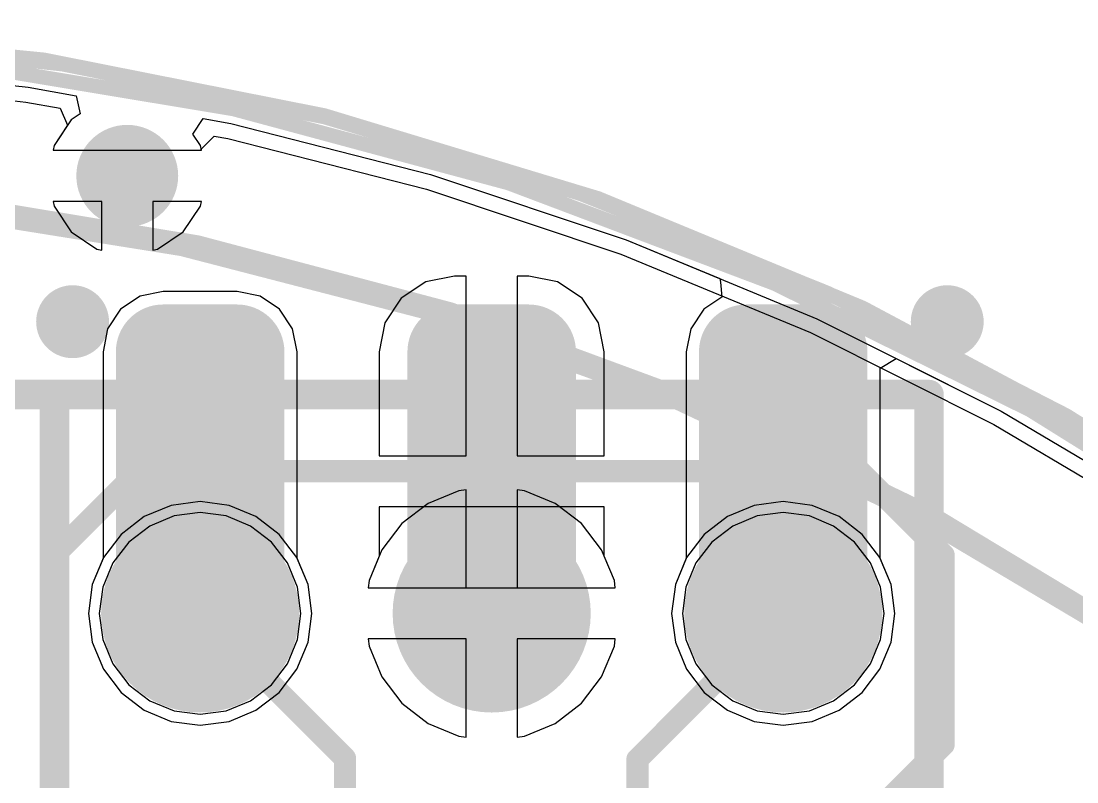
# Model space of a CAD drawing. Header units: millimetres. Extents: x 6 to 417, y 41 to 311.
# Drawn here: x 102.77 to 110.01, y 114.84 to 120.06 of the extents above; entities that cross this region are included whole.
import ezdxf

# ---------------------------------------------------------------- set-up
doc = ezdxf.new("R2010")
doc.units = ezdxf.units.MM
for name, color, linetype in [('BottomLayer', 5, 'Continuous'), ('BottomOverlay', 54, 'Continuous'), ('BottomPaste', 16, 'Continuous'), ('BottomSolder', 6, 'Continuous'), ('DrillDrawing', 1, 'Continuous'), ('KeepOutLayer', 6, 'Continuous'), ('Mechanical4', 56, 'Continuous'), ('MidLayer1', 16, 'Continuous'), ('MidLayer2', 76, 'Continuous'), ('MultiLayer', 9, 'Continuous'), ('TopLayer', 1, 'Continuous'), ('TopSolder', 216, 'Continuous')]:
    doc.layers.add(name, color=color, linetype=linetype)

msp = doc.modelspace()

# ---------------------------------------------------------------- linework, layer by layer
at = {"layer": 'BottomLayer'}
for p, q in [((101.4133, 119.7602), (102.8194, 119.609)), ((102.8194, 119.609), (103.1501, 119.5493)), ((103.1501, 119.5493), (103.176, 119.425)), ((103.1154, 119.3846), (102.9975, 119.2081)), ((103.176, 119.425), (103.1154, 119.3846)), ((103.9503, 119.2862), (104.0199, 119.3924)), ((104.0199, 119.3924), (104.2111, 119.3579)), ((104.2111, 119.3579), (105.5813, 119.0082)), ((104.0025, 119.2081), (103.9503, 119.2862)), ((102.9975, 119.2081), (102.991, 119.175)), ((102.991, 119.175), (104.009, 119.175)), ((104.009, 119.175), (104.0025, 119.2081)), ((105.5813, 119.0082), (106.9231, 118.5616)), ((103.325, 118.825), (102.991, 118.825)), ((102.991, 118.825), (102.9975, 118.7919)), ((102.9975, 118.7919), (103.1154, 118.6154)), ((103.325, 118.491), (103.325, 118.825)), ((104.009, 118.825), (103.675, 118.825)), ((103.675, 118.825), (103.675, 118.491)), ((103.8846, 118.6154), (104.0025, 118.7919)), ((104.0025, 118.7919), (104.009, 118.825)), ((103.1154, 118.6154), (103.2919, 118.4975)), ((103.7081, 118.4975), (103.8846, 118.6154)), ((106.9231, 118.5616), (107.5642, 118.296)), ((103.2919, 118.4975), (103.325, 118.491)), ((103.675, 118.491), (103.7081, 118.4975)), ((105.5478, 118.2725), (105.3798, 118.1603)), ((105.746, 118.312), (105.5478, 118.2725)), ((105.825, 118.312), (105.746, 118.312)), ((105.825, 117.08), (105.825, 118.312)), ((106.254, 118.312), (106.175, 118.312)), ((106.175, 118.312), (106.175, 117.08)), ((106.4522, 118.2725), (106.254, 118.312)), ((106.6203, 118.1603), (106.4522, 118.2725)), ((107.5642, 118.296), (107.5693, 118.2704)), ((107.5693, 118.2704), (107.5794, 118.1685)), ((103.746, 118.2059), (103.5884, 118.1746)), ((104.254, 118.2059), (103.746, 118.2059)), ((104.4117, 118.1746), (104.254, 118.2059)), ((103.5884, 118.1746), (103.4548, 118.0853)), ((104.5453, 118.0853), (104.4117, 118.1746)), ((105.3798, 118.1603), (105.2675, 117.9922)), ((106.7325, 117.9922), (106.6203, 118.1603)), ((107.5794, 118.1685), (107.4547, 118.0853)), ((103.4548, 118.0853), (103.3655, 117.9516)), ((104.6346, 117.9516), (104.5453, 118.0853)), ((107.4547, 118.0853), (107.3655, 117.9516)), ((105.2675, 117.9922), (105.2281, 117.794)), ((106.772, 117.794), (106.7325, 117.9922)), ((103.3655, 117.9516), (103.3341, 117.794)), ((104.6659, 117.794), (104.6346, 117.9516)), ((107.3655, 117.9516), (107.3341, 117.794)), ((103.3341, 117.794), (103.3341, 116.3773)), ((104.6659, 116.3773), (104.6659, 117.794)), ((105.2281, 117.794), (105.2281, 117.08)), ((106.772, 117.08), (106.772, 117.794)), ((107.3341, 117.794), (107.3341, 116.3773)), ((108.6659, 117.6812), (108.774, 117.7479)), ((108.774, 117.7479), (109.4942, 117.3874)), ((108.6659, 116.3773), (108.6659, 117.6812)), ((109.4942, 117.3874), (110.7105, 116.6658)), ((105.2281, 117.08), (105.825, 117.08)), ((106.175, 117.08), (106.772, 117.08)), ((106.772, 116.73), (105.2281, 116.73)), ((105.2281, 116.73), (105.2281, 116.3931)), ((106.772, 116.3931), (106.772, 116.73)), ((105.2281, 116.3931), (105.1586, 116.2255)), ((106.8414, 116.2255), (106.772, 116.3931)), ((103.3341, 116.3773), (103.26, 116.1983)), ((104.7401, 116.1983), (104.6659, 116.3773)), ((107.3341, 116.3773), (107.26, 116.1983)), ((108.7401, 116.1983), (108.6659, 116.3773)), ((103.26, 116.1983), (103.2339, 116)), ((104.7662, 116), (104.7401, 116.1983)), ((105.1586, 116.2255), (105.152, 116.175)), ((105.152, 116.175), (106.848, 116.175)), ((106.848, 116.175), (106.8414, 116.2255)), ((107.26, 116.1983), (107.2339, 116)), ((108.7662, 116), (108.7401, 116.1983)), ((103.2339, 116), (103.26, 115.8017)), ((104.7401, 115.8017), (104.7662, 116)), ((107.2339, 116), (107.26, 115.8017)), ((108.7401, 115.8017), (108.7662, 116)), ((105.825, 115.825), (105.152, 115.825)), ((105.152, 115.825), (105.1586, 115.7746)), ((105.825, 115.152), (105.825, 115.825)), ((106.848, 115.825), (106.175, 115.825)), ((106.175, 115.825), (106.175, 115.152)), ((106.8414, 115.7746), (106.848, 115.825)), ((103.26, 115.8017), (103.3365, 115.6169)), ((104.6635, 115.6169), (104.7401, 115.8017)), ((105.1586, 115.7746), (105.2457, 115.5645)), ((106.7544, 115.5645), (106.8414, 115.7746)), ((107.26, 115.8017), (107.3365, 115.6169)), ((108.6635, 115.6169), (108.7401, 115.8017)), ((103.3365, 115.6169), (103.4583, 115.4583)), ((104.5418, 115.4583), (104.6635, 115.6169)), ((107.3365, 115.6169), (107.4583, 115.4583)), ((108.5418, 115.4583), (108.6635, 115.6169)), ((105.2457, 115.5645), (105.3841, 115.3841)), ((106.6159, 115.3841), (106.7544, 115.5645)), ((103.4583, 115.4583), (103.6169, 115.3365)), ((104.3831, 115.3365), (104.5418, 115.4583)), ((107.4583, 115.4583), (107.6169, 115.3365)), ((108.3831, 115.3365), (108.5418, 115.4583)), ((105.3841, 115.3841), (105.5645, 115.2457)), ((106.4355, 115.2457), (106.6159, 115.3841)), ((103.6169, 115.3365), (103.8017, 115.26)), ((104.1983, 115.26), (104.3831, 115.3365)), ((107.6169, 115.3365), (107.8017, 115.26)), ((108.1983, 115.26), (108.3831, 115.3365)), ((103.8017, 115.26), (104, 115.2339)), ((104, 115.2339), (104.1983, 115.26)), ((105.5645, 115.2457), (105.7746, 115.1586)), ((106.2255, 115.1586), (106.4355, 115.2457)), ((107.8017, 115.26), (108, 115.2339)), ((108, 115.2339), (108.1983, 115.26)), ((105.7746, 115.1586), (105.825, 115.152)), ((106.175, 115.152), (106.2255, 115.1586))]:
    msp.add_line(p, q, dxfattribs=at)
for points, const_width in [([(103.3603, 119, 1), (103.6397, 119, 1)], 0.2794), ([(103.619, 117.794, 1), (103.873, 117.794, 1)], 0.254), ([(104.127, 117.794, 1), (104.381, 117.794, 1)], 0.254), ([(105.619, 117.794, 1), (105.873, 117.794, 1)], 0.254), ([(106.127, 117.794, 1), (106.381, 117.794, 1)], 0.254), ([(107.619, 117.794, 1), (107.873, 117.794, 1)], 0.254), ([(108.127, 117.794, 1), (108.381, 117.794, 1)], 0.254), ([(103.6952, 116, 1), (104.3048, 116, 1)], 0.6096), ([(105.6952, 116, 1), (106.3048, 116, 1)], 0.6096), ([(107.6952, 116, 1), (108.3048, 116, 1)], 0.6096), ([(103.619, 116.016, 1), (103.873, 116.016, 1)], 0.254), ([(104.127, 116.016, 1), (104.381, 116.016, 1)], 0.254), ([(105.619, 116.016, 1), (105.873, 116.016, 1)], 0.254), ([(106.127, 116.016, 1), (106.381, 116.016, 1)], 0.254), ([(107.619, 116.016, 1), (107.873, 116.016, 1)], 0.254), ([(108.127, 116.016, 1), (108.381, 116.016, 1)], 0.254)]:
    msp.add_lwpolyline(points, format="xyb", close=True, dxfattribs=dict(at, const_width=const_width))
for points in [[(103.746, 118.048), (103.746, 115.762), (104.254, 118.048), (104.254, 115.762)], [(105.746, 118.048), (105.746, 115.762), (106.254, 118.048), (106.254, 115.762)], [(107.746, 118.048), (107.746, 115.762), (108.254, 118.048), (108.254, 115.762)], [(103.492, 117.794), (103.492, 116.016), (104.508, 117.794), (104.508, 116.016)], [(105.492, 117.794), (105.492, 116.016), (106.508, 117.794), (106.508, 116.016)], [(107.492, 117.794), (107.492, 116.016), (108.508, 117.794), (108.508, 116.016)]]:
    msp.add_solid(points, dxfattribs=at)
at = {"layer": 'BottomOverlay'}
for points, const_width in [([(103.25, 118, 1), (103, 118, 1)], 0.25), ([(109.25, 118, 1), (109, 118, 1)], 0.25), ([(102.9375, 118, 1), (103.0625, 118, 1)], 0.125), ([(103.1875, 118, 1), (103.3125, 118, 1)], 0.125), ([(108.9375, 118, 1), (109.0625, 118, 1)], 0.125), ([(109.1875, 118, 1), (109.3125, 118, 1)], 0.125), ([(102.9492, 117.5, 1), (103.0508, 117.5, 1)], 0.1016), ([(102.9492, 117.5, 1), (103.0508, 117.5, 1)], 0.1016), ([(102.9492, 117.5, 1), (103.0508, 117.5, 1)], 0.1016), ([(102.9492, 117.5, 1), (103.0508, 117.5, 1)], 0.1016), ([(108.9492, 117.5, 1), (109.0508, 117.5, 1)], 0.1016), ([(108.9492, 117.5, 1), (109.0508, 117.5, 1)], 0.1016)]:
    msp.add_lwpolyline(points, format="xyb", close=True, dxfattribs=dict(at, const_width=const_width))
at = {"layer": 'BottomOverlay', "const_width": 0.2032}
for points in [[(97, 117.5), (103, 117.5)], [(103, 112.5), (103, 117.5)], [(103, 112.5), (103, 117.5)], [(103, 117.5), (109, 117.5)], [(109, 112.5), (109, 117.5)]]:
    msp.add_lwpolyline(points, dxfattribs=at)
at = {"layer": 'BottomPaste', "const_width": 0.204}
for points in [[(103.644, 117.794, 1), (103.848, 117.794, 1)], [(104.152, 117.794, 1), (104.356, 117.794, 1)], [(105.644, 117.794, 1), (105.848, 117.794, 1)], [(106.152, 117.794, 1), (106.356, 117.794, 1)], [(107.644, 117.794, 1), (107.848, 117.794, 1)], [(108.152, 117.794, 1), (108.356, 117.794, 1)], [(103.644, 116.016, 1), (103.848, 116.016, 1)], [(104.152, 116.016, 1), (104.356, 116.016, 1)], [(105.644, 116.016, 1), (105.848, 116.016, 1)], [(106.152, 116.016, 1), (106.356, 116.016, 1)], [(107.644, 116.016, 1), (107.848, 116.016, 1)], [(108.152, 116.016, 1), (108.356, 116.016, 1)]]:
    msp.add_lwpolyline(points, format="xyb", close=True, dxfattribs=at)
at = {"layer": 'BottomPaste'}
for points in [[(103.746, 117.998), (103.746, 115.812), (104.254, 117.998), (104.254, 115.812)], [(105.746, 117.998), (105.746, 115.812), (106.254, 117.998), (106.254, 115.812)], [(107.746, 117.998), (107.746, 115.812), (108.254, 117.998), (108.254, 115.812)], [(103.542, 117.794), (103.542, 116.016), (104.458, 117.794), (104.458, 116.016)], [(105.542, 117.794), (105.542, 116.016), (106.458, 117.794), (106.458, 116.016)], [(107.542, 117.794), (107.542, 116.016), (108.458, 117.794), (108.458, 116.016)]]:
    msp.add_solid(points, dxfattribs=at)
at = {"layer": 'BottomSolder'}
for points, const_width in [([(103.3253, 119, 1), (103.6747, 119, 1)], 0.3494), ([(103.584, 117.794, 1), (103.908, 117.794, 1)], 0.324), ([(104.092, 117.794, 1), (104.416, 117.794, 1)], 0.324), ([(105.584, 117.794, 1), (105.908, 117.794, 1)], 0.324), ([(106.092, 117.794, 1), (106.416, 117.794, 1)], 0.324), ([(107.584, 117.794, 1), (107.908, 117.794, 1)], 0.324), ([(108.092, 117.794, 1), (108.416, 117.794, 1)], 0.324), ([(103.6602, 116, 1), (104.3398, 116, 1)], 0.6796), ([(105.6602, 116, 1), (106.3398, 116, 1)], 0.6796), ([(107.6602, 116, 1), (108.3398, 116, 1)], 0.6796), ([(103.584, 116.016, 1), (103.908, 116.016, 1)], 0.324), ([(104.092, 116.016, 1), (104.416, 116.016, 1)], 0.324), ([(105.584, 116.016, 1), (105.908, 116.016, 1)], 0.324), ([(106.092, 116.016, 1), (106.416, 116.016, 1)], 0.324), ([(107.584, 116.016, 1), (107.908, 116.016, 1)], 0.324), ([(108.092, 116.016, 1), (108.416, 116.016, 1)], 0.324)]:
    msp.add_lwpolyline(points, format="xyb", close=True, dxfattribs=dict(at, const_width=const_width))
for points in [[(103.746, 118.118), (103.746, 115.692), (104.254, 118.118), (104.254, 115.692)], [(105.746, 118.118), (105.746, 115.692), (106.254, 118.118), (106.254, 115.692)], [(107.746, 118.118), (107.746, 115.692), (108.254, 118.118), (108.254, 115.692)], [(103.422, 117.794), (103.422, 116.016), (104.578, 117.794), (104.578, 116.016)], [(105.422, 117.794), (105.422, 116.016), (106.578, 117.794), (106.578, 116.016)], [(107.422, 117.794), (107.422, 116.016), (108.578, 117.794), (108.578, 116.016)]]:
    msp.add_solid(points, dxfattribs=at)
at = {"layer": 'DrillDrawing', "const_width": 0.1}
for points in [[(119.9857, 99, -39.996351), (119.9857, 101)], [(119.9819, 99, -39.98872), (119.9819, 101)]]:
    msp.add_lwpolyline(points, format="xyb", dxfattribs=at)
at = {"layer": 'DrillDrawing'}
for points, const_width in [([(103.4238, 119, 1), (103.5762, 119, 1)], 0.1524), ([(103.7968, 116, 1), (104.2032, 116, 1)], 0.4064), ([(105.7968, 116, 1), (106.2032, 116, 1)], 0.4064), ([(107.7968, 116, 1), (108.2032, 116, 1)], 0.4064)]:
    msp.add_lwpolyline(points, format="xyb", close=True, dxfattribs=dict(at, const_width=const_width))
at = {"layer": 'KeepOutLayer', "const_width": 0.1}
msp.add_lwpolyline([(119.9857, 99, -39.996351), (119.9857, 101)], format="xyb", dxfattribs=at)
at = {"layer": 'Mechanical4', "const_width": 0.1}
for points in [[(87.5537, 115.6522, -0.358073), (112.941, 115.2523)], [(87.6431, 115.6106, -0.357791), (112.9024, 115.1694)], [(88.667, 115.2028, -0.344134), (112.0025, 114.6863)], [(88.6692, 115.1239, -0.342849), (111.8588, 114.7196)]]:
    msp.add_lwpolyline(points, format="xyb", dxfattribs=at)
at = {"layer": 'MidLayer1'}
for p, q in [((101.4059, 119.6564), (102.8045, 119.506)), ((102.8045, 119.506), (103.0404, 119.4635)), ((103.0404, 119.4635), (103.0901, 119.3466)), ((103.0901, 119.3466), (102.9975, 119.2081)), ((104.0076, 119.1823), (104.0966, 119.2729)), ((104.0966, 119.2729), (104.1889, 119.2562)), ((104.1889, 119.2562), (105.552, 118.9083)), ((102.9975, 119.2081), (102.991, 119.175)), ((102.991, 119.175), (104.009, 119.175)), ((104.009, 119.175), (104.0076, 119.1823)), ((105.552, 118.9083), (106.8868, 118.4641)), ((103.325, 118.825), (102.991, 118.825)), ((102.991, 118.825), (102.9975, 118.7919)), ((102.9975, 118.7919), (103.1154, 118.6154)), ((103.325, 118.491), (103.325, 118.825)), ((104.009, 118.825), (103.675, 118.825)), ((103.675, 118.825), (103.675, 118.491)), ((103.8846, 118.6154), (104.0025, 118.7919)), ((104.0025, 118.7919), (104.009, 118.825)), ((103.1154, 118.6154), (103.2919, 118.4975)), ((103.7081, 118.4975), (103.8846, 118.6154)), ((103.2919, 118.4975), (103.325, 118.491)), ((103.675, 118.491), (103.7081, 118.4975)), ((106.8868, 118.4641), (108.1864, 117.9258)), ((108.1864, 117.9258), (109.4444, 117.2961)), ((109.4444, 117.2961), (110.6542, 116.5782)), ((105.7746, 116.8414), (105.5645, 116.7544)), ((105.825, 116.848), (105.7746, 116.8414)), ((105.825, 116.175), (105.825, 116.848)), ((106.2255, 116.8414), (106.175, 116.848)), ((106.175, 116.848), (106.175, 116.175)), ((106.4355, 116.7544), (106.2255, 116.8414)), ((105.5645, 116.7544), (105.3841, 116.6159)), ((106.6159, 116.6159), (106.4355, 116.7544)), ((104, 116.6917), (103.821, 116.6682)), ((104.179, 116.6682), (104, 116.6917)), ((108, 116.6917), (107.821, 116.6682)), ((108.179, 116.6682), (108, 116.6917)), ((103.821, 116.6682), (103.6542, 116.5991)), ((104.3459, 116.5991), (104.179, 116.6682)), ((105.3841, 116.6159), (105.2457, 116.4355)), ((106.7544, 116.4355), (106.6159, 116.6159)), ((107.821, 116.6682), (107.6542, 116.5991)), ((108.3459, 116.5991), (108.179, 116.6682)), ((103.6542, 116.5991), (103.5109, 116.4891)), ((104.4891, 116.4891), (104.3459, 116.5991)), ((107.6542, 116.5991), (107.5109, 116.4891)), ((108.4891, 116.4891), (108.3459, 116.5991)), ((103.5109, 116.4891), (103.401, 116.3459)), ((104.5991, 116.3459), (104.4891, 116.4891)), ((107.5109, 116.4891), (107.401, 116.3459)), ((108.5991, 116.3459), (108.4891, 116.4891)), ((105.2457, 116.4355), (105.1586, 116.2255)), ((106.8414, 116.2255), (106.7544, 116.4355)), ((103.401, 116.3459), (103.3319, 116.179)), ((104.6682, 116.179), (104.5991, 116.3459)), ((107.401, 116.3459), (107.3319, 116.179)), ((108.6682, 116.179), (108.5991, 116.3459)), ((103.3319, 116.179), (103.3083, 116)), ((104.6917, 116), (104.6682, 116.179)), ((105.1586, 116.2255), (105.152, 116.175)), ((105.152, 116.175), (105.825, 116.175)), ((106.175, 116.175), (106.848, 116.175)), ((106.848, 116.175), (106.8414, 116.2255)), ((107.3319, 116.179), (107.3083, 116)), ((108.6917, 116), (108.6682, 116.179)), ((103.3083, 116), (103.3319, 115.821)), ((104.6682, 115.821), (104.6917, 116)), ((107.3083, 116), (107.3319, 115.821)), ((108.6682, 115.821), (108.6917, 116)), ((103.3319, 115.821), (103.401, 115.6542)), ((104.5991, 115.6542), (104.6682, 115.821)), ((105.825, 115.825), (105.152, 115.825)), ((105.152, 115.825), (105.1586, 115.7746)), ((105.825, 115.152), (105.825, 115.825)), ((106.848, 115.825), (106.175, 115.825)), ((106.175, 115.825), (106.175, 115.152)), ((106.8414, 115.7746), (106.848, 115.825)), ((107.3319, 115.821), (107.401, 115.6542)), ((108.5991, 115.6542), (108.6682, 115.821)), ((105.1586, 115.7746), (105.2457, 115.5645)), ((106.7544, 115.5645), (106.8414, 115.7746)), ((103.401, 115.6542), (103.5109, 115.5109)), ((104.4891, 115.5109), (104.5991, 115.6542)), ((107.401, 115.6542), (107.5109, 115.5109)), ((108.4891, 115.5109), (108.5991, 115.6542)), ((105.2457, 115.5645), (105.3841, 115.3841)), ((106.6159, 115.3841), (106.7544, 115.5645)), ((103.5109, 115.5109), (103.6542, 115.401)), ((104.3459, 115.401), (104.4891, 115.5109)), ((107.5109, 115.5109), (107.6542, 115.401)), ((108.3459, 115.401), (108.4891, 115.5109)), ((103.6542, 115.401), (103.821, 115.3319)), ((104.179, 115.3319), (104.3459, 115.401)), ((105.3841, 115.3841), (105.5645, 115.2457)), ((106.4355, 115.2457), (106.6159, 115.3841)), ((107.6542, 115.401), (107.821, 115.3319)), ((108.179, 115.3319), (108.3459, 115.401)), ((103.821, 115.3319), (104, 115.3083)), ((104, 115.3083), (104.179, 115.3319)), ((107.821, 115.3319), (108, 115.3083)), ((108, 115.3083), (108.179, 115.3319)), ((105.5645, 115.2457), (105.7746, 115.1586)), ((106.2255, 115.1586), (106.4355, 115.2457)), ((105.7746, 115.1586), (105.825, 115.152)), ((106.175, 115.152), (106.2255, 115.1586))]:
    msp.add_line(p, q, dxfattribs=at)
for points, const_width in [([(103.3603, 119, 1), (103.6397, 119, 1)], 0.2794), ([(103.6952, 116, 1), (104.3048, 116, 1)], 0.6096), ([(105.6952, 116, 1), (106.3048, 116, 1)], 0.6096), ([(107.6952, 116, 1), (108.3048, 116, 1)], 0.6096)]:
    msp.add_lwpolyline(points, format="xyb", close=True, dxfattribs=dict(at, const_width=const_width))
at = {"layer": 'MidLayer2'}
for points, const_width in [([(103.3603, 119, 1), (103.6397, 119, 1)], 0.2794), ([(103.5369, 116.975, 1), (103.6131, 116.975, 1)], 0.0762), ([(103.5369, 116.975, 1), (103.6131, 116.975, 1)], 0.0762), ([(108.4869, 116.975, 1), (108.5631, 116.975, 1)], 0.0762), ([(108.4869, 116.975, 1), (108.5631, 116.975, 1)], 0.0762), ([(103.6952, 116, 1), (104.3048, 116, 1)], 0.6096), ([(105.6952, 116, 1), (106.3048, 116, 1)], 0.6096), ([(107.6952, 116, 1), (108.3048, 116, 1)], 0.6096), ([(102.9619, 116.4, 1), (103.0381, 116.4, 1)], 0.0762), ([(102.9619, 116.4, 1), (103.0381, 116.4, 1)], 0.0762), ([(109.0619, 116.4, 1), (109.1381, 116.4, 1)], 0.0762), ([(109.0619, 116.4, 1), (109.1381, 116.4, 1)], 0.0762), ([(103.9619, 116, 1), (104.0381, 116, 1)], 0.0762), ([(107.9619, 116, 1), (108.0381, 116, 1)], 0.0762), ([(109.0619, 115.1, 1), (109.1381, 115.1, 1)], 0.0762), ([(109.0619, 115.1, 1), (109.1381, 115.1, 1)], 0.0762), ([(104.9556, 115.0063, 1), (105.0318, 115.0063, 1)], 0.0762), ([(104.9556, 115.0063, 1), (105.0318, 115.0063, 1)], 0.0762), ([(106.9619, 115, 1), (107.0381, 115, 1)], 0.0762), ([(106.9619, 115, 1), (107.0381, 115, 1)], 0.0762)]:
    msp.add_lwpolyline(points, format="xyb", close=True, dxfattribs=dict(at, const_width=const_width))
at = {"layer": 'MidLayer2', "const_width": 0.1524}
for points in [[(103, 116.4), (103.575, 116.975)], [(103.575, 116.975), (108.525, 116.975)], [(108.525, 116.975), (109.1, 116.4)], [(103, 106.3), (103, 116.4)], [(109.1, 115.1), (109.1, 116.4)], [(104, 116), (104.9937, 115.0063)], [(107, 115), (108, 116)], [(108, 114), (109.1, 115.1)], [(104.9937, 107.9063), (104.9937, 115.0063)], [(107, 106.7), (107, 115)]]:
    msp.add_lwpolyline(points, dxfattribs=at)
at = {"layer": 'MultiLayer'}
for points, const_width in [([(103.3603, 119, 1), (103.6397, 119, 1)], 0.2794), ([(103.6952, 116, 1), (104.3048, 116, 1)], 0.6096), ([(105.6952, 116, 1), (106.3048, 116, 1)], 0.6096), ([(107.6952, 116, 1), (108.3048, 116, 1)], 0.6096)]:
    msp.add_lwpolyline(points, format="xyb", close=True, dxfattribs=dict(at, const_width=const_width))
at = {"layer": 'TopLayer'}
for p, q in [((101.4133, 119.7602), (102.8194, 119.609)), ((102.8194, 119.609), (103.1501, 119.5493)), ((103.1501, 119.5493), (103.176, 119.425)), ((103.1154, 119.3846), (102.9975, 119.2081)), ((103.176, 119.425), (103.1154, 119.3846)), ((103.9503, 119.2862), (104.0199, 119.3924)), ((104.0199, 119.3924), (104.2111, 119.3579)), ((104.2111, 119.3579), (105.5813, 119.0082)), ((104.0025, 119.2081), (103.9503, 119.2862)), ((102.9975, 119.2081), (102.991, 119.175)), ((102.991, 119.175), (104.009, 119.175)), ((104.009, 119.175), (104.0025, 119.2081)), ((105.5813, 119.0082), (106.9231, 118.5616)), ((103.325, 118.825), (102.991, 118.825)), ((102.991, 118.825), (102.9975, 118.7919)), ((102.9975, 118.7919), (103.1154, 118.6154)), ((103.325, 118.491), (103.325, 118.825)), ((104.009, 118.825), (103.675, 118.825)), ((103.675, 118.825), (103.675, 118.491)), ((103.8846, 118.6154), (104.0025, 118.7919)), ((104.0025, 118.7919), (104.009, 118.825)), ((103.1154, 118.6154), (103.2919, 118.4975)), ((103.7081, 118.4975), (103.8846, 118.6154)), ((106.9231, 118.5616), (108.2296, 118.0204)), ((103.2919, 118.4975), (103.325, 118.491)), ((103.675, 118.491), (103.7081, 118.4975)), ((108.2296, 118.0204), (109.4942, 117.3874)), ((109.4942, 117.3874), (110.7105, 116.6658)), ((105.7746, 116.8414), (105.5645, 116.7544)), ((105.825, 116.848), (105.7746, 116.8414)), ((105.825, 116.175), (105.825, 116.848)), ((106.2255, 116.8414), (106.175, 116.848)), ((106.175, 116.848), (106.175, 116.175)), ((106.4355, 116.7544), (106.2255, 116.8414)), ((104, 116.7662), (103.8017, 116.7401)), ((104.1983, 116.7401), (104, 116.7662)), ((105.5645, 116.7544), (105.3841, 116.6159)), ((106.6159, 116.6159), (106.4355, 116.7544)), ((108, 116.7662), (107.8017, 116.7401)), ((108.1983, 116.7401), (108, 116.7662)), ((103.8017, 116.7401), (103.6169, 116.6635)), ((104.3831, 116.6635), (104.1983, 116.7401)), ((107.8017, 116.7401), (107.6169, 116.6635)), ((108.3831, 116.6635), (108.1983, 116.7401)), ((103.6169, 116.6635), (103.4583, 116.5418)), ((104.5418, 116.5418), (104.3831, 116.6635)), ((105.3841, 116.6159), (105.2457, 116.4355)), ((106.7544, 116.4355), (106.6159, 116.6159)), ((107.6169, 116.6635), (107.4583, 116.5418)), ((108.5418, 116.5418), (108.3831, 116.6635)), ((103.4583, 116.5418), (103.3365, 116.3831)), ((104.6635, 116.3831), (104.5418, 116.5418)), ((107.4583, 116.5418), (107.3365, 116.3831)), ((108.6635, 116.3831), (108.5418, 116.5418)), ((105.2457, 116.4355), (105.1586, 116.2255)), ((106.8414, 116.2255), (106.7544, 116.4355)), ((103.3365, 116.3831), (103.26, 116.1983)), ((104.7401, 116.1983), (104.6635, 116.3831)), ((107.3365, 116.3831), (107.26, 116.1983)), ((108.7401, 116.1983), (108.6635, 116.3831)), ((103.26, 116.1983), (103.2339, 116)), ((104.7662, 116), (104.7401, 116.1983)), ((105.1586, 116.2255), (105.152, 116.175)), ((105.152, 116.175), (105.825, 116.175)), ((106.175, 116.175), (106.848, 116.175)), ((106.848, 116.175), (106.8414, 116.2255)), ((107.26, 116.1983), (107.2339, 116)), ((108.7662, 116), (108.7401, 116.1983)), ((103.2339, 116), (103.26, 115.8017)), ((104.7401, 115.8017), (104.7662, 116)), ((107.2339, 116), (107.26, 115.8017)), ((108.7401, 115.8017), (108.7662, 116)), ((105.825, 115.825), (105.152, 115.825)), ((105.152, 115.825), (105.1586, 115.7746)), ((105.825, 115.152), (105.825, 115.825)), ((106.848, 115.825), (106.175, 115.825)), ((106.175, 115.825), (106.175, 115.152)), ((106.8414, 115.7746), (106.848, 115.825)), ((103.26, 115.8017), (103.3365, 115.6169)), ((104.6635, 115.6169), (104.7401, 115.8017)), ((105.1586, 115.7746), (105.2457, 115.5645)), ((106.7544, 115.5645), (106.8414, 115.7746)), ((107.26, 115.8017), (107.3365, 115.6169)), ((108.6635, 115.6169), (108.7401, 115.8017)), ((103.3365, 115.6169), (103.4583, 115.4583)), ((104.5418, 115.4583), (104.6635, 115.6169)), ((107.3365, 115.6169), (107.4583, 115.4583)), ((108.5418, 115.4583), (108.6635, 115.6169)), ((105.2457, 115.5645), (105.3841, 115.3841)), ((106.6159, 115.3841), (106.7544, 115.5645)), ((103.4583, 115.4583), (103.6169, 115.3365)), ((104.3831, 115.3365), (104.5418, 115.4583)), ((107.4583, 115.4583), (107.6169, 115.3365)), ((108.3831, 115.3365), (108.5418, 115.4583)), ((105.3841, 115.3841), (105.5645, 115.2457)), ((106.4355, 115.2457), (106.6159, 115.3841)), ((103.6169, 115.3365), (103.8017, 115.26)), ((104.1983, 115.26), (104.3831, 115.3365)), ((107.6169, 115.3365), (107.8017, 115.26)), ((108.1983, 115.26), (108.3831, 115.3365)), ((103.8017, 115.26), (104, 115.2339)), ((104, 115.2339), (104.1983, 115.26)), ((105.5645, 115.2457), (105.7746, 115.1586)), ((106.2255, 115.1586), (106.4355, 115.2457)), ((107.8017, 115.26), (108, 115.2339)), ((108, 115.2339), (108.1983, 115.26)), ((105.7746, 115.1586), (105.825, 115.152)), ((106.175, 115.152), (106.2255, 115.1586))]:
    msp.add_line(p, q, dxfattribs=at)
for points, const_width in [([(103.3603, 119, 1), (103.6397, 119, 1)], 0.2794), ([(103.6952, 116, 1), (104.3048, 116, 1)], 0.6096), ([(105.6952, 116, 1), (106.3048, 116, 1)], 0.6096), ([(107.6952, 116, 1), (108.3048, 116, 1)], 0.6096)]:
    msp.add_lwpolyline(points, format="xyb", close=True, dxfattribs=dict(at, const_width=const_width))
at = {"layer": 'TopSolder', "const_width": 0.6796}
for points in [[(103.6602, 116, 1), (104.3398, 116, 1)], [(105.6602, 116, 1), (106.3398, 116, 1)], [(107.6602, 116, 1), (108.3398, 116, 1)]]:
    msp.add_lwpolyline(points, format="xyb", close=True, dxfattribs=at)

doc.saveas('drawing.dxf')
